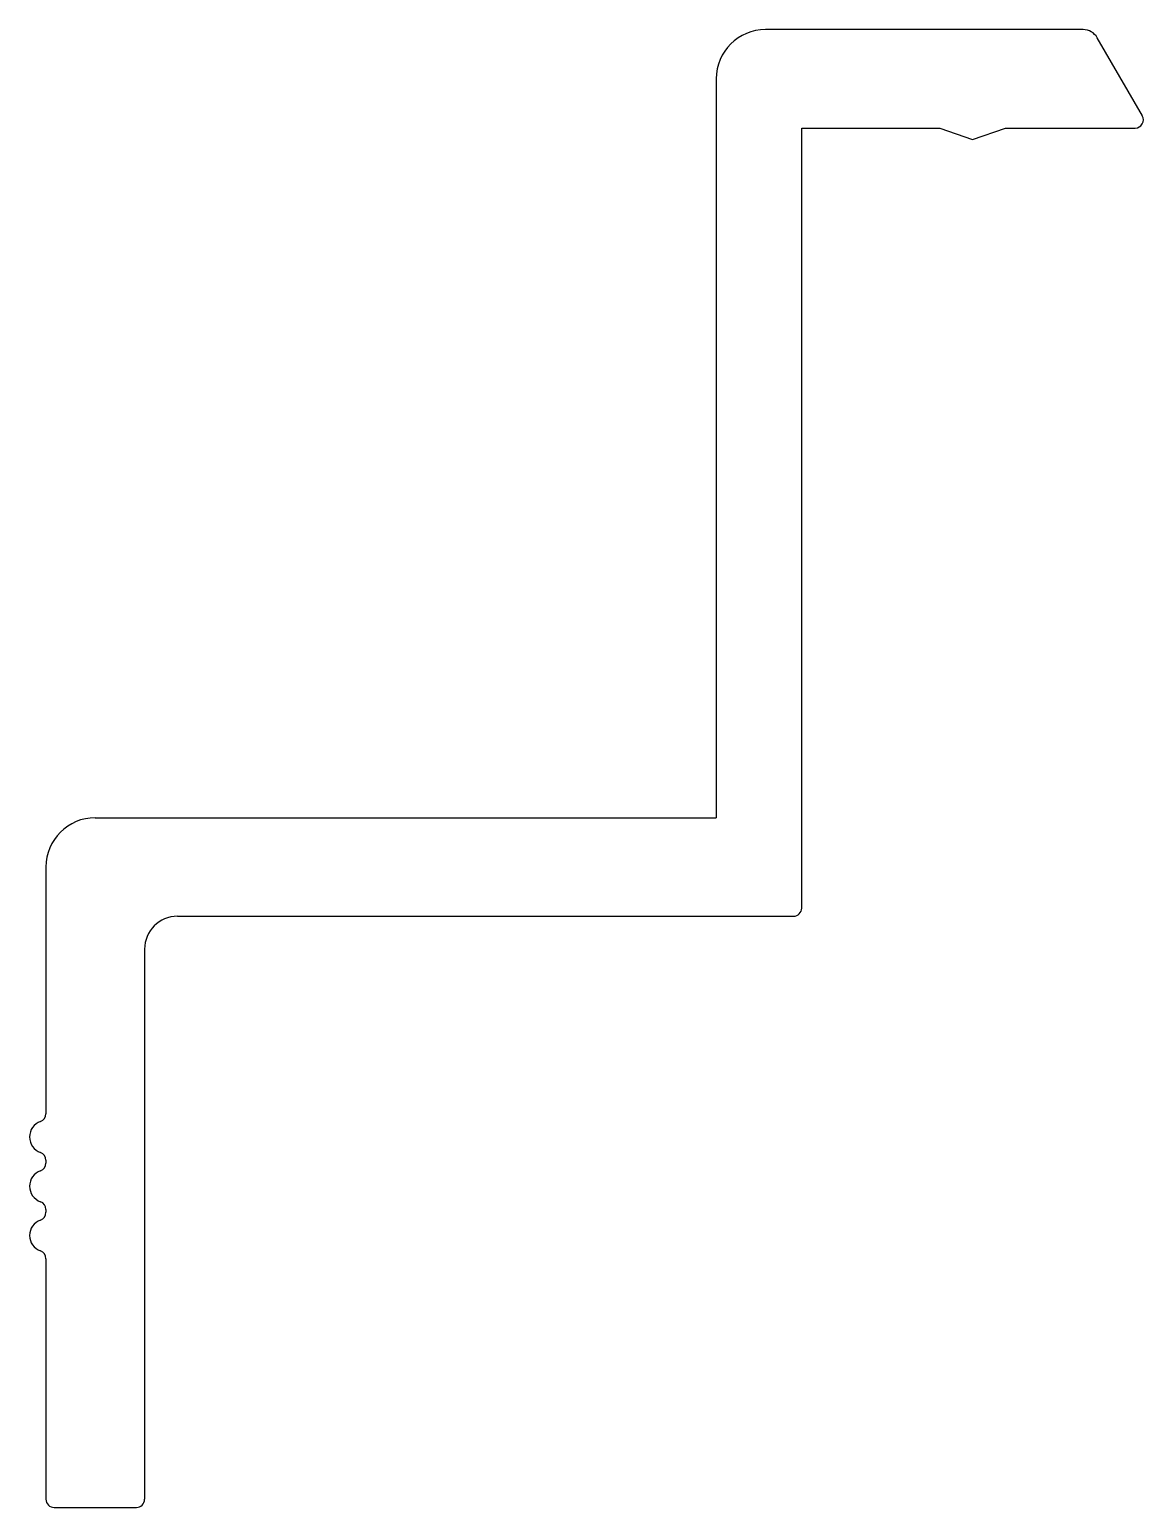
# Model space of a CAD drawing. Extents: x 1785.9 to 1819.8, y 2059.8 to 2104.8.
import ezdxf

# ---------------------------------------------------------------- set-up
doc = ezdxf.new("R2010")
doc.units = 0
doc.layers.get('0').update_dxf_attribs({"linetype": 'CONTINUOUS'})

msp = doc.modelspace()

# ---------------------------------------------------------------- linework, layer by layer
for p, q in [((1817.962, 2104.772), (1808.299, 2104.772)), ((1819.766, 2102.147), (1818.395, 2104.522)), ((1806.799, 2103.272), (1806.799, 2080.772)), ((1809.399, 2078.022), (1809.399, 2101.772)), ((1809.399, 2101.772), (1813.599, 2101.772)), ((1813.599, 2101.772), (1814.599, 2101.422)), ((1814.599, 2101.422), (1815.599, 2101.772)), ((1815.599, 2101.772), (1819.549, 2101.772)), ((1787.899, 2080.772), (1806.799, 2080.772)), ((1786.399, 2079.272), (1786.399, 2071.759)), ((1790.399, 2077.772), (1809.149, 2077.772)), ((1789.399, 2076.772), (1789.399, 2060.022)), ((1786.399, 2070.345), (1786.399, 2070.259)), ((1786.399, 2068.845), (1786.399, 2068.759)), ((1786.399, 2067.345), (1786.399, 2060.022)), ((1786.649, 2059.772), (1789.149, 2059.772))]:
    msp.add_line(p, q)
for centre, radius, start, end in [((1808.299, 2103.272), 1.5, 90, 180), ((1817.962, 2104.272), 0.5, 30, 90), ((1819.549, 2102.022), 0.25, 270, 30), ((1787.899, 2079.272), 1.5, 90, 180), ((1790.399, 2076.772), 1, 90, 180), ((1809.149, 2078.022), 0.25, 270, 0), ((1786.399, 2071.052), 0.5, 109.4712, 250.5288), ((1786.149, 2071.759), 0.25, 289.4712, 0), ((1786.149, 2070.345), 0.25, 0, 70.5288), ((1786.399, 2069.552), 0.5, 109.4712, 250.5288), ((1786.149, 2070.259), 0.25, 289.4712, 0), ((1786.149, 2068.845), 0.25, 0, 70.5288), ((1786.149, 2068.759), 0.25, 289.4712, 0), ((1786.399, 2068.052), 0.5, 109.4712, 250.5288), ((1786.149, 2067.345), 0.25, 0, 70.5288), ((1786.649, 2060.022), 0.25, 180, 270), ((1789.149, 2060.022), 0.25, 270, 0)]:
    msp.add_arc(centre, radius, start, end)

doc.saveas('drawing.dxf')
